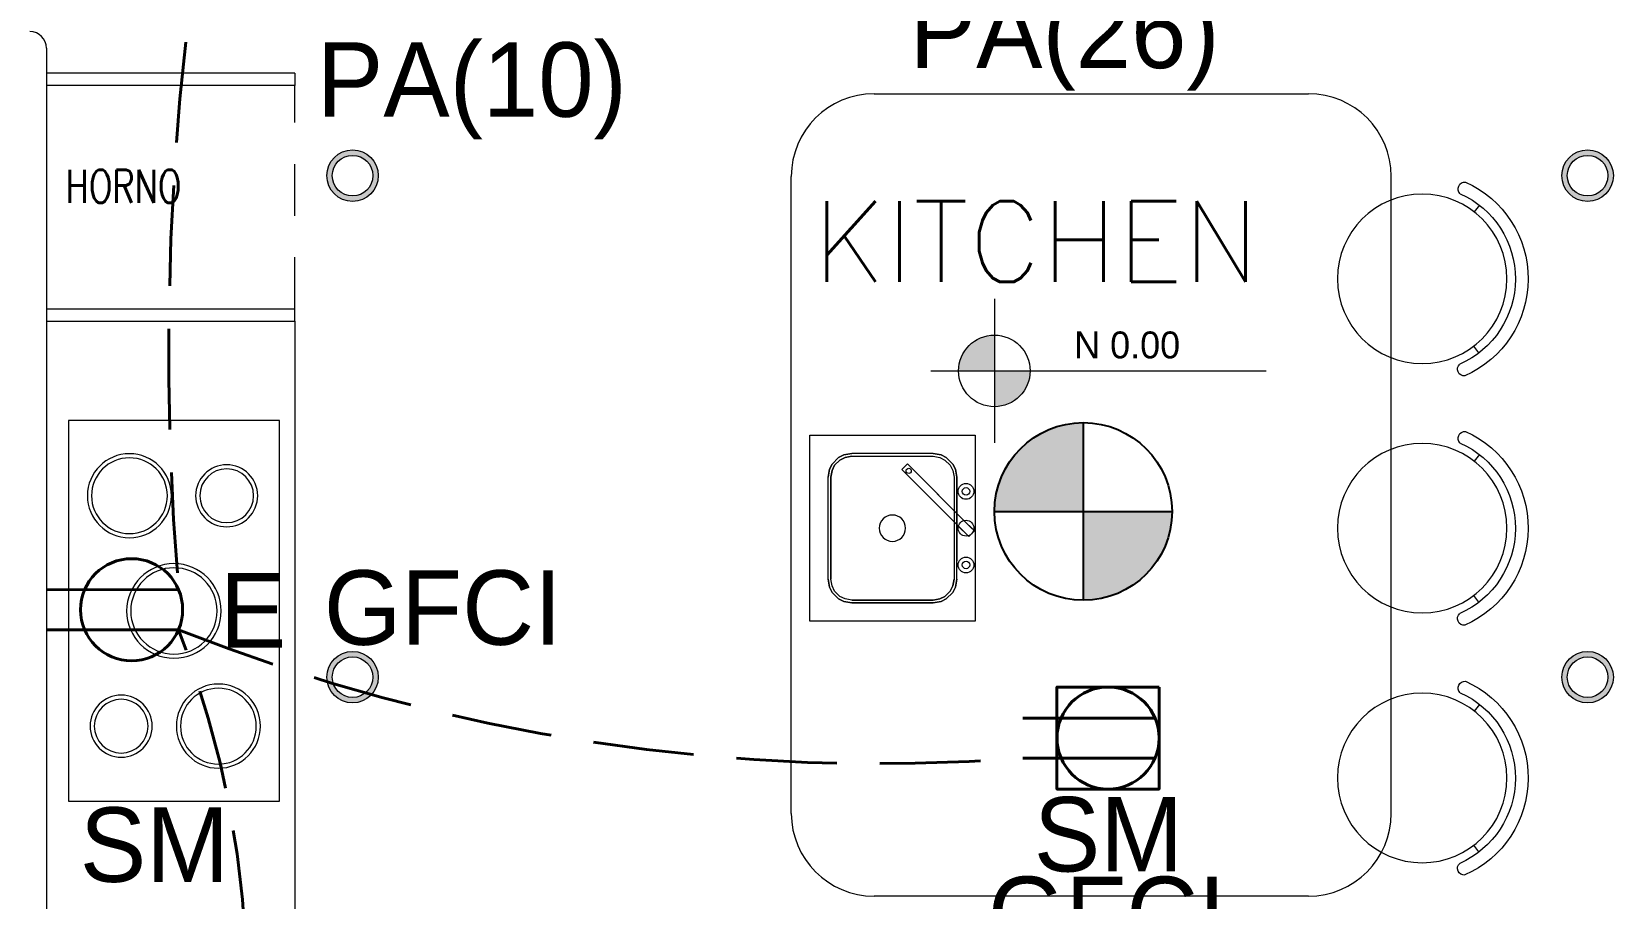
# Model space of a CAD drawing. Header units: metres. Extents: x 14 to 2416, y -346 to 476.
# Drawn here: x 46.716 to 50.538, y -154.428 to -152.333 of the extents above; entities that cross this region are included whole.
import ezdxf

# ---------------------------------------------------------------- set-up
doc = ezdxf.new("R2010")
doc.units = ezdxf.units.M
for name, pattern in [('0', [0]), ('CONTINUA', [0]), ('Dash Style-2', [0.694425, 0.48607, -0.208355]), ('DASHED2', [0.375, 0.25, -0.125]), ('HIDDEN2', [0.1875, 0.125, -0.0625])]:
    doc.linetypes.add(name, pattern=pattern)
doc.layers.get('0').update_dxf_attribs({"linetype": '0', "lineweight": 20})
for name, color, linetype, lineweight in [('01_Mobiliario', 19, 'Continuous', 0), ('02_mobiliario', 250, 'Continuous', 5), ('A-ANNO-TEXT', 20, 'Continuous', 13), ('A-EQPM-OVHD', 253, 'DASHED2', 5), ('A-WALL', 250, 'Continuous', 20), ('baños', 251, 'Continuous', 0), ('E Salida TCorrientes', 24, 'CONTINUA', 40), ('E Tuberia Emp Piso', 24, 'Dash Style-2', 40), ('MAVA -LUMINARIAS', 1, 'Continuous', 18), ('MOB FIJOS', 251, 'Continuous', 0), ('MOBILIARIOS', 252, 'Continuous', 0), ('textos', 7, 'Continuous', 0)]:
    doc.layers.add(name, color=color, linetype=linetype, lineweight=lineweight)
doc.layers.add('MAVA Luminarias', color=1, linetype='Continuous')
doc.styles.add('Arch-Dim', font='romans.shx', dxfattribs={"width": 0.75})
doc.styles.add('CENTURY GOTHIC', font='GOTHIC.TTF')
doc.styles.add('ESC100-2mm', font='arial.ttf', dxfattribs={"height": 0.15})
doc.styles.get("Standard").update_dxf_attribs({"font": 'arial.ttf', "height": 0.1875})

# ---------------------------------------------------------------- blocks, each defined once
blk = doc.blocks.new('A$C900cbe0a')
at = {"layer": 'MOB FIJOS', "extrusion": (0, 0, -1), "elevation": -0.9042}
blk.add_lwpolyline([(-0.51, 0.92), (0, 0.92), (0, 0), (-0.51, 0)], close=True, dxfattribs=at)
at = {"layer": 'MOB FIJOS', "extrusion": (0, 0, -1)}
for centre, radius in [((-0.1475, 0.7384, -0.9042), 0.1016), ((-0.1475, 0.7384, -0.9042), 0.0916), ((-0.3825, 0.7384, -0.9042), 0.075), ((-0.3825, 0.7384, -0.9042), 0.065), ((-0.255, 0.46, -0.9042), 0.1143), ((-0.255, 0.46, -0.9042), 0.1043), ((-0.3625, 0.1816, -0.9042), 0.1016), ((-0.3625, 0.1816, -0.9042), 0.0916), ((-0.1275, 0.1816, -0.9042), 0.075), ((-0.1275, 0.1816, -0.9042), 0.065)]:
    blk.add_circle(centre, radius, dxfattribs=at)
blk = doc.blocks.new('PL BASE 1N NASAS 09')
at = {"layer": 'textos', "transparency": 33554534}
h = blk.add_hatch(color=256, dxfattribs=at)
h.dxf.hatch_style = 1
h.paths.add_polyline_path([(-101.3403, -51.8331, 0.414214), (-101.4269, -51.9196), (-101.3403, -51.9196)])
h.paths.add_polyline_path([(-101.2538, -51.9196), (-101.3403, -51.9196), (-101.3403, -52.0062, 0.414214)])
at = {"layer": '01_Mobiliario', "transparency": 33554684}
for p, q in [((-103.0311, -51.1997), (-103.0311, -51.2297)), ((-103.6311, -51.7697), (-103.0311, -51.7697))]:
    blk.add_line(p, q, dxfattribs=at)
at = {"layer": '01_Mobiliario', "ltscale": 0.005, "transparency": 33554684}
blk.add_line((-103.0311, -51.7997), (-103.0311, -54.3888), dxfattribs=at)
at = {"layer": '01_Mobiliario', "transparency": 33554684}
for points in [[(-103.0311, -51.1997), (-103.6311, -51.1997)], [(-103.0311, -51.2297), (-103.6311, -51.2297)], [(-103.6311, -51.7997), (-103.0311, -51.7997), (-103.0311, -51.7697)]]:
    blk.add_lwpolyline(points, dxfattribs=at)
at = {"layer": '02_mobiliario', "transparency": 33554684}
for p, q in [((-101.631, -51.2497), (-100.581, -51.2497)), ((-101.831, -52.9888), (-101.831, -51.4497)), ((-100.381, -52.9888), (-100.381, -51.4497)), ((-100.581, -53.1888), (-101.631, -53.1888))]:
    blk.add_line(p, q, dxfattribs=at)
for centre, start, end in [((-101.631, -51.4497), 90, 180), ((-100.581, -51.4497), 360, 90), ((-101.631, -52.9888), 180, 270), ((-100.581, -52.9888), 270, 360)]:
    blk.add_arc(centre, 0.2, start, end, dxfattribs=at)
at = {"layer": 'A-EQPM-OVHD', "linetype": 'HIDDEN2'}
blk.add_line((-103.0311, -51.7697), (-103.0311, -51.2297), dxfattribs=at)
at = {"layer": 'A-WALL'}
blk.add_line((-103.6311, -51.1397), (-103.6311, -54.9888), dxfattribs=at)
blk.add_arc((-103.6711, -51.1397), 0.04, 0, 90, dxfattribs=at)
at = {"layer": 'MOB FIJOS', "ltscale": 0.01}
for p, q in [((-101.5505, -52.1445, 0.0413), (-101.564, -52.158, 0.0603)), ((-101.3886, -52.3065, 0.0222), (-101.4021, -52.3199, 0.0222))]:
    blk.add_line(p, q, dxfattribs=at)
for points, elevation in [([(-101.7866, -52.0747), (-101.3866, -52.0747), (-101.3866, -52.5247), (-101.7866, -52.5247), (-101.7866, -52.0747)], -0.0063), ([(-101.685, -52.1255), (-101.7009, -52.1287), (-101.7136, -52.135), (-101.7263, -52.1477), (-101.7326, -52.1604), (-101.7358, -52.1763)], -0.0063), ([(-101.4882, -52.1192), (-101.4691, -52.1223), (-101.4564, -52.1287), (-101.4406, -52.1446), (-101.4342, -52.1573), (-101.431, -52.1763)], 0.0063), ([(-101.685, -52.4739), (-101.7009, -52.4707), (-101.7136, -52.4644), (-101.7263, -52.4517), (-101.7326, -52.439), (-101.7358, -52.4231)], -0.0063), ([(-101.4882, -52.4803), (-101.4691, -52.4771), (-101.4564, -52.4707), (-101.4406, -52.4549), (-101.4342, -52.4422), (-101.431, -52.4231)], 0.0063)]:
    blk.add_lwpolyline(points, dxfattribs=dict(at, elevation=elevation))
for points in [[(-101.685, -52.1192), (-101.704, -52.1223), (-101.7167, -52.1287), (-101.7326, -52.1446), (-101.739, -52.1573), (-101.7421, -52.1763)], [(-101.4882, -52.1255), (-101.4723, -52.1287), (-101.4596, -52.135), (-101.4469, -52.1477), (-101.4406, -52.1604), (-101.4374, -52.1763)], [(-101.685, -52.4803), (-101.704, -52.4771), (-101.7167, -52.4707), (-101.7326, -52.4549), (-101.739, -52.4422), (-101.7421, -52.4231)], [(-101.4882, -52.4739), (-101.4723, -52.4707), (-101.4596, -52.4644), (-101.4469, -52.4517), (-101.4406, -52.439), (-101.4374, -52.4231)]]:
    blk.add_lwpolyline(points, dxfattribs=at)
at = {"layer": 'MOB FIJOS', "ltscale": 0.01, "elevation": -0.2096}
blk.add_lwpolyline([(-101.4406, -52.1604), (-101.4374, -52.1763), (-101.4374, -52.4231), (-101.4406, -52.439), (-101.4469, -52.4517), (-101.4596, -52.4644), (-101.4723, -52.4707), (-101.4882, -52.4739), (-101.685, -52.4739), (-101.7009, -52.4707), (-101.7136, -52.4644), (-101.7263, -52.4517), (-101.7326, -52.439), (-101.7358, -52.4231), (-101.7358, -52.1763), (-101.7326, -52.1604), (-101.7263, -52.1477), (-101.7136, -52.135), (-101.7009, -52.1287), (-101.685, -52.1255), (-101.4882, -52.1255), (-101.4723, -52.1287), (-101.4596, -52.135), (-101.4469, -52.1477)], close=True, dxfattribs=at)
at = {"layer": 'MOB FIJOS', "ltscale": 0.01}
for points in [[(-101.4882, -52.1192), (-101.685, -52.1192, 0.414214)], [(-101.685, -52.4803), (-101.4882, -52.4803, 0.414214)]]:
    blk.add_lwpolyline(points, format="xyb", dxfattribs=at)
at = {"layer": 'MOB FIJOS', "ltscale": 0.01, "elevation": 0.0063}
blk.add_lwpolyline([(-101.431, -52.4231), (-101.431, -52.1763, 0.325454)], format="xyb", dxfattribs=at)
at = {"layer": 'MOB FIJOS', "ltscale": 0.01}
for centre, radius in [((-101.5473, -52.1612, 0.0286), 0.00635), ((-101.4088, -52.2108, -0.0032), 0.0191), ((-101.4088, -52.2108, -0.0032), 0.00905), ((-101.4088, -52.2997, -0.0032), 0.0191), ((-101.4088, -52.3886, -0.0032), 0.0191), ((-101.4088, -52.3886, -0.0032), 0.00905)]:
    blk.add_circle(centre, radius, dxfattribs=at)
for start, end in [(0, 180), (180, 0)]:
    blk.add_arc((-101.5866, -52.2997, -0.2159), 0.0318, start, end, dxfattribs=at)
for points, invisible_edges in [([(-101.7136, -52.135, -0.0063), (-101.7263, -52.1477, -0.0063), (-101.7326, -52.1446), (-101.7167, -52.1287)], 10), ([(-101.7009, -52.1287, -0.0063), (-101.7136, -52.135, -0.0063), (-101.7167, -52.1287), (-101.704, -52.1223)], 10), ([(-101.7009, -52.1287, -0.0063), (-101.704, -52.1223), (-101.685, -52.1192), (-101.685, -52.1255, -0.0063)], 5), ([(-101.4882, -52.1192, 0.0063), (-101.685, -52.1192), (-101.685, -52.1255, -0.0063), (-101.4882, -52.1255)], 11), ([(-101.4691, -52.1223, 0.0063), (-101.4691, -52.1223, 0.0063), (-101.4247, -52.1192, 0.0063), (-101.4882, -52.1192, 0.0063)], 6), ([(-101.4723, -52.1287), (-101.4691, -52.1223, 0.0063), (-101.4882, -52.1192, 0.0063), (-101.4882, -52.1255)], 5), ([(-101.4723, -52.1287), (-101.4596, -52.135), (-101.4564, -52.1287, 0.0063), (-101.4691, -52.1223, 0.0063)], 10), ([(-101.4564, -52.1287, 0.0063), (-101.4564, -52.1287, 0.0063), (-101.4247, -52.1192, 0.0063), (-101.4691, -52.1223, 0.0063)], 6), ([(-101.4596, -52.135), (-101.4469, -52.1477), (-101.4406, -52.1446, 0.0063), (-101.4564, -52.1287, 0.0063)], 10), ([(-101.4406, -52.1446, 0.0063), (-101.4406, -52.1446, 0.0063), (-101.4247, -52.1192, 0.0063), (-101.4564, -52.1287, 0.0063)], 6), ([(-101.4406, -52.1446, 0.0063), (-101.4406, -52.1446, 0.0063), (-101.4342, -52.1573, 0.0063), (-101.4247, -52.1192, 0.0063)], 12), ([(-101.4342, -52.1573, 0.0063), (-101.4342, -52.1573, 0.0063), (-101.431, -52.1763, 0.0063), (-101.4247, -52.1192, 0.0063)], 12), ([(-101.7358, -52.1763, -0.0063), (-101.7421, -52.1763), (-101.739, -52.1573), (-101.7326, -52.1604, -0.0063)], 5), ([(-101.7421, -52.4231), (-101.7421, -52.1763), (-101.7358, -52.1763, -0.0063), (-101.7358, -52.4231, -0.0063)], 10), ([(-101.7326, -52.1604, -0.0063), (-101.739, -52.1573), (-101.7326, -52.1446), (-101.7263, -52.1477, -0.0063)], 5), ([(-101.4406, -52.1604), (-101.4342, -52.1573, 0.0063), (-101.4406, -52.1446, 0.0063), (-101.4469, -52.1477)], 5), ([(-101.4374, -52.1763), (-101.431, -52.1763, 0.0063), (-101.4342, -52.1573, 0.0063), (-101.4406, -52.1604)], 5), ([(-101.431, -52.4231, 0.0063), (-101.431, -52.1763, 0.0063), (-101.4374, -52.1763), (-101.4374, -52.4231)], 10), ([(-101.4183, -52.1763, 0.0063), (-101.431, -52.1763, 0.0063), (-101.431, -52.3787, 0.0063), (-101.4183, -52.3787, 0.0063)], 13), ([(-101.431, -52.4231, 0.0063), (-101.431, -52.3787, 0.0063), (-101.4247, -52.3787, 0.0063), (-101.4247, -52.4231, 0.0063)], 14), ([(-101.7358, -52.4231, -0.0063), (-101.7421, -52.4231), (-101.739, -52.4422), (-101.7326, -52.439, -0.0063)], 5), ([(-101.7326, -52.439, -0.0063), (-101.739, -52.4422), (-101.7326, -52.4549), (-101.7263, -52.4517, -0.0063)], 5), ([(-101.4406, -52.439), (-101.4342, -52.4422, 0.0063), (-101.4406, -52.4549, 0.0063), (-101.4469, -52.4517)], 5), ([(-101.4374, -52.4231), (-101.431, -52.4231, 0.0063), (-101.4342, -52.4422, 0.0063), (-101.4406, -52.439)], 5), ([(-101.4342, -52.4422, 0.0063), (-101.4342, -52.4422, 0.0063), (-101.431, -52.4231, 0.0063), (-101.4247, -52.4803, 0.0063)], 12), ([(-101.431, -52.4231, 0.0063), (-101.431, -52.4231, 0.0063), (-101.4247, -52.4231, 0.0063), (-101.4247, -52.4803, 0.0063)], 14), ([(-101.7136, -52.4644, -0.0063), (-101.7263, -52.4517, -0.0063), (-101.7326, -52.4549), (-101.7167, -52.4707)], 10), ([(-101.7009, -52.4707, -0.0063), (-101.7136, -52.4644, -0.0063), (-101.7167, -52.4707), (-101.704, -52.4771)], 10), ([(-101.7009, -52.4707, -0.0063), (-101.704, -52.4771), (-101.685, -52.4803), (-101.685, -52.4739, -0.0063)], 5), ([(-101.4882, -52.4803, 0.0063), (-101.685, -52.4803), (-101.685, -52.4739, -0.0063), (-101.4882, -52.4739)], 10), ([(-101.4723, -52.4707), (-101.4691, -52.4771, 0.0063), (-101.4882, -52.4803, 0.0063), (-101.4882, -52.4739)], 5), ([(-101.4691, -52.4771, 0.0063), (-101.4691, -52.4771, 0.0063), (-101.4247, -52.4803, 0.0063), (-101.4882, -52.4803, 0.0063)], 6), ([(-101.4723, -52.4707), (-101.4596, -52.4644), (-101.4564, -52.4707, 0.0063), (-101.4691, -52.4771, 0.0063)], 10), ([(-101.4564, -52.4707, 0.0063), (-101.4564, -52.4707, 0.0063), (-101.4247, -52.4803, 0.0063), (-101.4691, -52.4771, 0.0063)], 6), ([(-101.4596, -52.4644), (-101.4469, -52.4517), (-101.4406, -52.4549, 0.0063), (-101.4564, -52.4707, 0.0063)], 10), ([(-101.4406, -52.4549, 0.0063), (-101.4406, -52.4549, 0.0063), (-101.4247, -52.4803, 0.0063), (-101.4564, -52.4707, 0.0063)], 6)]:
    blk.add_3dface(points, dxfattribs=dict(at, invisible_edges=invisible_edges))
for points in [[(-101.564, -52.158, 0.0603), (-101.564, -52.158, 0.0413), (-101.411, -52.3109, 0.0413), (-101.42, -52.302, 0.0603)], [(-101.5505, -52.1445, 0.0603), (-101.5505, -52.1445, 0.0413), (-101.3976, -52.2975, 0.0413), (-101.4066, -52.2885, 0.0603)], [(-101.4021, -52.3199, 0.0222), (-101.429, -52.293, 0.0222), (-101.429, -52.293, 0.0413), (-101.411, -52.3109, 0.0413)], [(-101.3886, -52.3065, 0.0222), (-101.4155, -52.2795, 0.0222), (-101.4155, -52.2795, 0.0413), (-101.3976, -52.2975, 0.0413)]]:
    blk.add_3dface(points, dxfattribs=at)
at = {"layer": 'textos'}
for p, q in [((-101.3403, -51.7457), (-101.3403, -52.0936)), ((-101.4942, -51.9196), (-100.6833, -51.9196))]:
    blk.add_line(p, q, dxfattribs=at)
blk.add_circle((-101.3403, -51.9196), 0.0865, dxfattribs=at)
at = {"layer": 'MOB FIJOS'}
blk.add_blockref('A$C900cbe0a', (-103.5781, -52.9597, -0.9042), dxfattribs=at)
at = {"layer": 'baños', "linetype": 'Continuous'}
for tag, p in [('MODELNUMBER', (-121.6562, -54.8273)), ('TRADENAME', (-121.6562, -54.8273)), ('PRODUCT', (-121.6562, -54.8274)), ('MATERIAL', (-121.6562, -54.8274))]:
    blk.add_attdef(tag, p, '', height=0.0000254, rotation=359.9999, dxfattribs=at)
at = {"layer": 'textos', "insert": (-103.8045, -51.4334), "char_height": 0.08, "width": 26.65337, "attachment_point": 1, "style": 'Arch-Dim'}
blk.add_mtext('    {\\H1.3313x; }HORNO', dxfattribs=at)
at = {"layer": 'textos', "insert": (-101.912, -51.7047), "char_height": 0.195, "width": 3.404877, "attachment_point": 7}
blk.add_mtext('{\\Fromans|c0; KITCHEN}', dxfattribs=at)
at = {"layer": 'textos', "insert": (-101.1474, -51.8243), "char_height": 0.065, "attachment_point": 1, "style": 'ESC100-2mm'}
blk.add_mtext_dynamic_manual_height_columns('{\\Ftxt|c0;N 0.00}', width=2.216942, gutter_width=0.5, heights=[0], dxfattribs=at)
blk = doc.blocks.new('A$C5E9F50A8')
at = {"layer": 'MOBILIARIOS', "ltscale": 50}
for p, q in [((54.5, 334.6), (70.3, 322.3)), ((402.6, 334.6), (386.8, 322.3))]:
    blk.add_line(p, q, dxfattribs=at)
blk.add_circle((228.6, 200), 200, dxfattribs=at)
for centre, radius, start, end in [((228.6, 200), 250, 23.9041, 156.0959), ((228.6, 200), 220, 23.9041, 156.0959), ((15.7, 299.7), 15.8, 174.261, 317.9308), ((441.4, 299.7), 15.8, 222.0692, 5.739)]:
    blk.add_arc(centre, radius, start, end, dxfattribs=at)
blk = doc.blocks.new('PL MUEBLES 1N NASAS 09')
at = {"layer": 'baños'}
blk.add_blockref('PL BASE 1N NASAS 09', (162.2615, 88.2033), dxfattribs=at)
at = {"layer": 'MOBILIARIOS', "xscale": -0.001024267095344282, "yscale": 0.001024267095358311, "zscale": 0.001024267095364936, "rotation": 269.792429463715}
for p in [(61.7496, 36.2728), (61.7496, 35.6702), (61.7496, 35.0666)]:
    blk.add_blockref('A$C5E9F50A8', p, dxfattribs=at)
blk = doc.blocks.new('A$Cbef68299')
blk.add_blockref('PL MUEBLES 1N NASAS 09', (-30.7659, -32.0535))
blk = doc.blocks.new('A$Cc5be7df0')
at = {"layer": 'A-ANNO-TEXT'}
blk.add_blockref('A$Cbef68299', (4.1493, 17.337), dxfattribs=at)
blk = doc.blocks.new('lum decorativa')
at = {"layer": 'MAVA Luminarias', "ltscale": 0.3, "transparency": 33554687}
h = blk.add_hatch(color=82, dxfattribs=at)
h.paths.add_polyline_path([(513802.9376, 2035251.3382, 0.414214), (513802.8639, 2035251.2646), (513802.9376, 2035251.2646)])
h.paths.add_polyline_path([(513802.9376, 2035251.1909, 0.414214), (513803.0112, 2035251.2646), (513802.9376, 2035251.2646)])
at = {"layer": 'MAVA Luminarias', "color": 82, "ltscale": 0.3, "transparency": 33554687}
for p, q in [((513802.9376, 2035251.3382), (513802.9376, 2035251.1909)), ((513802.8639, 2035251.2646), (513803.0112, 2035251.2646))]:
    blk.add_line(p, q, dxfattribs=at)
blk.add_circle((513802.9376, 2035251.2646), 0.0737, dxfattribs=at)
blk = doc.blocks.new('downlight')
at = {"layer": 'MAVA -LUMINARIAS'}
h = blk.add_hatch(color=3, dxfattribs=at)
h.dxf.hatch_style = 1
h.paths.add_polyline_path([(-5.416, -22.4571, 1), (-5.2917, -22.4571, 1)])
h.paths.add_polyline_path([(-5.3048, -22.4571, -1), (-5.4029, -22.4571, -1)], flags=16)
at = {"layer": 'MAVA -LUMINARIAS', "color": 3}
for radius in [0.0622, 0.049]:
    blk.add_circle((-5.3539, -22.4571), radius, dxfattribs=at)
blk = doc.blocks.new('*U466')
at = {"layer": 'E Salida TCorrientes'}
for p, q in [((-0.2678, 0.0252), (-0.0023, 0.0403)), ((-0.2632, -0.0553), (0.0023, -0.0403))]:
    blk.add_line(p, q, dxfattribs=at)
blk.add_circle((-0.1711, -0.0097), 0.1028, dxfattribs=at)
blk = doc.blocks.new('*U467')
at = {"layer": 'E Salida TCorrientes'}
for p, q in [((0.0553, -0.2632), (0.0403, 0.0023)), ((-0.0252, -0.2678), (-0.0403, -0.0023))]:
    blk.add_line(p, q, dxfattribs=at)
blk.add_circle((0.0097, -0.1711), 0.1028, dxfattribs=at)

msp = doc.modelspace()

# ---------------------------------------------------------------- linework, layer by layer
at = {"layer": 'E Salida TCorrientes'}
msp.add_lwpolyline([(49.4405, -153.9168), (49.4405, -154.1636), (49.1937, -154.1636), (49.1937, -153.9168)], close=True, dxfattribs=at)
at = {"layer": 'E Tuberia Emp Piso', "ltscale": 0.5}
for centre, radius, start, end in [((53.9655, -153.1085), 6.9186, 162.2755, 184.752), ((44.8293, -154.6524), 2.4058, 338.6971, 21.3029), ((48.7599, -149.5339), 4.5682, 248.2986, 274.4142)]:
    msp.add_arc(centre, radius, start, end, dxfattribs=at)

# ---------------------------------------------------------------- block references
at = {"layer": 'A-ANNO-TEXT'}
msp.add_blockref('A$Cc5be7df0', (14.7377, -174.7201), dxfattribs=at)
msp.add_blockref('A$Cc5be7df0', (14.7377, -174.7201), dxfattribs=at)
at = {"layer": 'E Salida TCorrientes', "xscale": 1.2, "yscale": 1.2, "zscale": 1.2}
for name, p, rotation in [('*U466', (46.7516, -153.73), 176.7485164327325), ('*U467', (49.1115, -154.0402), 86.74851643273256)]:
    msp.add_blockref(name, p, dxfattribs=dict(at, rotation=rotation))
at = {"layer": 'MAVA Luminarias'}
for p in [(52.8452, -130.224), (52.8452, -130.224), (55.83, -130.224), (55.83, -130.224), (52.8452, -131.4359), (52.8452, -131.4359), (55.83, -131.4359), (55.83, -131.4359)]:
    msp.add_blockref('downlight', p, dxfattribs=at)
at = {"layer": 'MAVA Luminarias', "color": 82, "xscale": 2.91286913078865, "yscale": 2.91286913078865, "zscale": 2.91286913078865}
msp.add_blockref('lum decorativa', (-1496591.459, -5928574.0747), dxfattribs=at)
msp.add_blockref('lum decorativa', (-1496591.459, -5928574.0747), dxfattribs=at)

# ---------------------------------------------------------------- texts
at = {"layer": 'E Tuberia Emp Piso', "char_height": 0.18, "attachment_point": 5, "style": 'CENTURY GOTHIC'}
for s, insert, width in [('PA(26)  ', (49.2122, -152.3583), 0.861546), ('PA(10)  ', (47.7795, -152.4759), 0.861546), ('GFCI ', (47.7093, -153.7261), 0.861546), ('E ', (47.2509, -153.7314), 0.180824), ('SM ', (47.0125, -154.299), 0.29749), ('SM ', (49.3182, -154.2739), 0.29749), ('GFCI ', (49.3142, -154.4664), 0.861546)]:
    msp.add_mtext(s, dxfattribs=dict(at, insert=insert, width=width))

doc.saveas('drawing.dxf')
